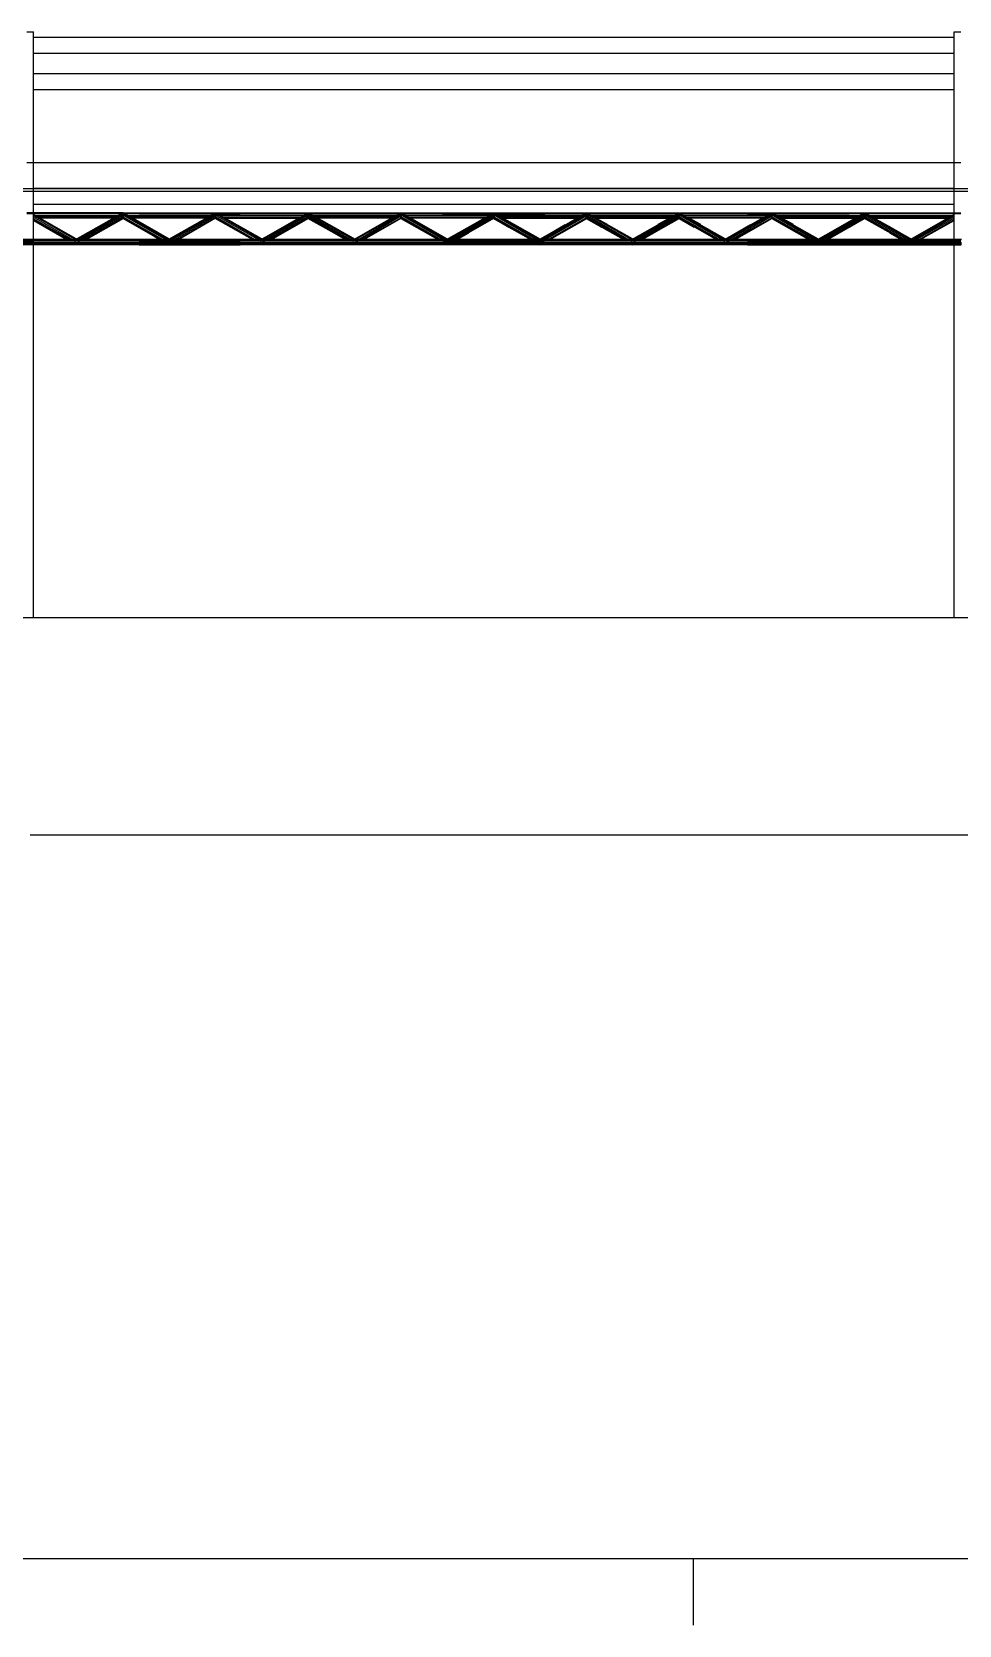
# Model space of a CAD drawing. Extents: x 0 to 5952, y 0 to 1070.
# Drawn here: x 690.9 to 823.1, y 0 to 227.3 of the extents above; entities that cross this region are included whole.
import ezdxf

# ---------------------------------------------------------------- set-up
doc = ezdxf.new("R2010")
doc.units = 0

msp = doc.modelspace()

# ---------------------------------------------------------------- linework, layer by layer
at = {"layer": 'ARQ_MARGEM PRANCHA', "color": 210}
msp.add_lwpolyline([(20.774632, 9.499956), (2458.854069, 9.499956)], dxfattribs=at)
at = {"layer": 'ARQ_VISTA', "color": 252}
msp.add_lwpolyline([(785.243827, 0.00005), (785.243827, 9.499956)], dxfattribs=at)
at = {"layer": 'COTA', "color": 13}
for points in [[(822.903937, 112.684577), (690.658315, 112.684577)], [(955.123655, 112.684577), (822.903937, 112.684577)]]:
    msp.add_lwpolyline(points, dxfattribs=at)
at = {"layer": 'LINVISTA', "color": 7}
for points in [[(690.166244, 227.304083), (691.1284, 227.304083)], [(691.1284, 143.714982), (691.1284, 227.304083)], [(822.417686, 143.714982), (822.417686, 227.304083)], [(822.417686, 227.304083), (823.379842, 227.304083)], [(691.1284, 226.540071), (822.417686, 226.540071)], [(691.1284, 224.25808), (822.417686, 224.25808)], [(691.1284, 221.362872), (822.417686, 221.362872)], [(691.1284, 219.090935), (822.417686, 219.090935)], [(691.1284, 205.027057), (822.417686, 205.027057)], [(691.1284, 202.745071), (822.417686, 202.745071)]]:
    msp.add_lwpolyline(points, dxfattribs=at)
at = {"layer": 'LINVISTA', "color": 13}
for points in [[(691.1284, 208.676228), (822.417686, 208.676228)], [(743.784068, 201.397997), (743.696597, 201.438209)], [(743.696597, 201.287415), (743.784068, 201.126567)], [(743.784068, 201.247206), (743.784068, 201.397997)], [(743.784068, 201.247206), (743.784068, 201.247206)], [(744.308868, 200.925513), (744.39634, 200.925513)]]:
    msp.add_lwpolyline(points, dxfattribs=at)
at = {"layer": 'LINVISTA', "color": 8}
for points in [[(703.898736, 201.47842), (690.166244, 201.47842)], [(690.166244, 201.438209), (823.379842, 201.438209)], [(823.379842, 201.327626), (690.166244, 201.327626)], [(697.338613, 197.668403), (691.1284, 201.247206)], [(691.1284, 201.247206), (697.513581, 197.628195)], [(697.251168, 197.587976), (691.1284, 201.126567)], [(691.1284, 201.126567), (697.16367, 197.708612)], [(691.1284, 201.126567), (716.494104, 201.126567)], [(697.076226, 197.427136), (691.1284, 200.885301)], [(691.1284, 200.644031), (696.376509, 197.668403)], [(696.11407, 197.668403), (691.1284, 200.483188)], [(691.1284, 200.453028), (695.939154, 197.668403)], [(691.1284, 200.412822), (695.851683, 197.668403)], [(691.6532, 200.925513), (702.849109, 200.925513)], [(691.915614, 200.76467), (702.586722, 200.76467)], [(702.499225, 200.724459), (692.003085, 200.724459)], [(693.664983, 199.809655), (692.003085, 200.724459)], [(703.723794, 201.397997), (697.076226, 197.628195)], [(703.898736, 201.438209), (697.251168, 197.668403)], [(697.338613, 197.587976), (703.986181, 201.397997)], [(697.338613, 197.708612), (703.37391, 201.126567)], [(704.073652, 201.247206), (697.513581, 197.427136)], [(698.213298, 197.668403), (704.073652, 201.046147)], [(703.986181, 200.845093), (698.475737, 197.668403)], [(698.650653, 197.668403), (703.986181, 200.724459)], [(703.898736, 200.684247), (701.712037, 199.457802)], [(702.93658, 200.925513), (703.111496, 200.925513)], [(703.723794, 201.397997), (703.636297, 201.287415)], [(703.636297, 201.287415), (703.636297, 201.247206)], [(703.636297, 201.046147), (709.584122, 197.668403)], [(703.898736, 201.438209), (703.723794, 201.397997)], [(703.723794, 201.247206), (703.811239, 201.397997)], [(710.371336, 197.427136), (703.723794, 201.247206)], [(709.321735, 197.668403), (703.723794, 200.845093)], [(703.811239, 201.397997), (703.986181, 201.438209)], [(703.811239, 201.397997), (710.458807, 197.587976)], [(703.811239, 200.724459), (709.146767, 197.668403)], [(703.898736, 201.47842), (730.313989, 201.47842)], [(703.986181, 201.397997), (703.898736, 201.438209)], [(703.898736, 200.76467), (703.898736, 200.76467)], [(703.986181, 200.724459), (703.898736, 200.76467)], [(704.16115, 201.397997), (703.986181, 201.438209)], [(710.546278, 197.668403), (703.986181, 201.438209)], [(703.986181, 201.438209), (704.073652, 201.397997)], [(703.986181, 201.397997), (704.073652, 201.247206)], [(704.073652, 201.397997), (710.633723, 197.628195)], [(704.16115, 201.397997), (704.16115, 201.247206)], [(704.248568, 201.327626), (704.16115, 201.397997)], [(710.371336, 197.708612), (704.423563, 201.126567)], [(704.773395, 200.925513), (704.598479, 200.925513)], [(716.144193, 200.925513), (704.86084, 200.925513)], [(705.123279, 200.76467), (715.794362, 200.76467)], [(715.706864, 200.724459), (705.210698, 200.724459)], [(709.059322, 198.58321), (705.298195, 200.724459)], [(706.17288, 201.438209), (720.605063, 201.438209)], [(706.17288, 201.327626), (720.605063, 201.327626)], [(717.018878, 201.438209), (710.371336, 197.668403)], [(710.371336, 197.628195), (716.93146, 201.397997)], [(710.546278, 197.628195), (717.106376, 201.397997)], [(717.281265, 201.287415), (710.633723, 197.507561)], [(717.281265, 201.086361), (711.333466, 197.668403)], [(711.68335, 197.668403), (717.193847, 200.885301)], [(717.106376, 200.724459), (711.858266, 197.668403)], [(716.843936, 201.287415), (716.93146, 201.397997)], [(716.93146, 201.397997), (717.018878, 201.438209)], [(717.018878, 201.397997), (716.93146, 201.247206)], [(716.93146, 201.247206), (723.579002, 197.427136)], [(742.909383, 201.126567), (716.93146, 201.126567)], [(717.018878, 201.397997), (717.193847, 201.438209)], [(717.018878, 201.438209), (717.106376, 201.397997)], [(723.666447, 197.587976), (717.018878, 201.397997)], [(717.018878, 200.965724), (722.704317, 197.668403)], [(717.018878, 200.925513), (717.106376, 200.925513)], [(717.018878, 200.804881), (722.529375, 197.668403)], [(717.106376, 200.76467), (717.018878, 200.76467)], [(722.354459, 197.668403), (717.018878, 200.684247)], [(717.106376, 201.47842), (717.106376, 200.76467)], [(717.106376, 201.397997), (717.281265, 201.287415)], [(717.193847, 200.724459), (717.106376, 200.804881)], [(717.193847, 201.438209), (723.753918, 197.668403)], [(717.281265, 201.397997), (717.193847, 201.438209)], [(717.281265, 201.397997), (717.368763, 201.247206)], [(723.928887, 197.628195), (717.281265, 201.397997)], [(717.368763, 201.126567), (717.281265, 201.287415)], [(717.368763, 201.247206), (717.368763, 201.247206)], [(723.666447, 197.708612), (717.631176, 201.126567)], [(717.893563, 200.925513), (717.981034, 200.925513)], [(718.156003, 200.925513), (729.264388, 200.925513)], [(729.002001, 200.76467), (718.418364, 200.76467)], [(718.418364, 200.724459), (729.002001, 200.724459)], [(730.139073, 201.397997), (723.579002, 197.628195)], [(730.226544, 201.438209), (723.666447, 197.668403)], [(723.753918, 197.587976), (730.40146, 201.397997)], [(723.753918, 197.708612), (729.789188, 201.126567)], [(730.488958, 201.247206), (723.928887, 197.427136)], [(724.628603, 197.668403), (730.488958, 201.046147)], [(730.488958, 200.845093), (724.89099, 197.668403)], [(725.065959, 197.668403), (730.40146, 200.724459)], [(729.43933, 200.925513), (729.614246, 200.925513)], [(730.226544, 201.438209), (730.139073, 201.397997)], [(730.226544, 201.397997), (730.139073, 201.247206)], [(730.139073, 201.287415), (730.139073, 201.397997)], [(730.139073, 201.247206), (730.139073, 201.287415)], [(730.139073, 201.247206), (736.786615, 197.427136)], [(730.139073, 201.046147), (735.999454, 197.668403)], [(735.737014, 197.668403), (730.139073, 200.845093)], [(730.226544, 201.397997), (730.40146, 201.438209)], [(730.40146, 201.397997), (730.226544, 201.438209)], [(736.874113, 197.587976), (730.226544, 201.397997)], [(730.226544, 200.724459), (735.649543, 197.668403)], [(730.313989, 200.76467), (730.313989, 201.47842)], [(730.40146, 200.724459), (730.313989, 200.76467)], [(730.40146, 200.76467), (730.313989, 200.76467)], [(730.40146, 201.47842), (756.816792, 201.47842)], [(730.40146, 201.438209), (730.488958, 201.397997)], [(737.049055, 197.668403), (730.40146, 201.438209)], [(730.40146, 201.397997), (730.488958, 201.247206)], [(730.488958, 201.397997), (737.136526, 197.628195)], [(730.576429, 201.247206), (730.488958, 201.397997)], [(730.576429, 201.247206), (730.576429, 201.247206)], [(736.874113, 197.708612), (730.838816, 201.126567)], [(731.188674, 200.925513), (731.101229, 200.925513)], [(742.472054, 200.925513), (731.363616, 200.925513)], [(731.626029, 200.76467), (742.297112, 200.76467)], [(742.122169, 200.724459), (731.713501, 200.724459)], [(736.786615, 197.628195), (743.434183, 201.397997)], [(743.434183, 201.438209), (736.874113, 197.668403)], [(736.961557, 197.628195), (743.609126, 201.397997)], [(737.136526, 197.507561), (743.696597, 201.287415)], [(743.696597, 201.086361), (737.836216, 197.668403)], [(738.098656, 197.668403), (743.696597, 200.885301)], [(743.609126, 200.724459), (738.273598, 197.668403)], [(743.434183, 201.397997), (743.346712, 201.287415)], [(743.434183, 201.397997), (743.434183, 201.438209)], [(743.521681, 201.438209), (743.434183, 201.397997)], [(743.609126, 201.397997), (743.434183, 201.438209)], [(743.434183, 201.247206), (743.521681, 201.397997)], [(749.994254, 197.427136), (743.434183, 201.247206)], [(769.324662, 201.126567), (743.434183, 201.126567)], [(743.521681, 200.925513), (743.434183, 200.925513)], [(743.521681, 200.76467), (743.521681, 201.47842)], [(743.521681, 201.397997), (743.609126, 201.438209)], [(743.521681, 201.397997), (750.081752, 197.587976)], [(743.521681, 200.965724), (749.207067, 197.668403)], [(743.521681, 200.804881), (743.609126, 200.724459)], [(748.94468, 197.668403), (743.521681, 200.804881)], [(743.521681, 200.76467), (743.521681, 200.76467)], [(743.521681, 200.684247), (748.857156, 197.668403)], [(748.769711, 197.668403), (743.521681, 200.684247)], [(743.609126, 201.438209), (750.256668, 197.668403)], [(743.609126, 201.438209), (743.784068, 201.397997)], [(743.609126, 201.397997), (743.696597, 201.287415)], [(743.784068, 201.397997), (750.344139, 197.628195)], [(750.081752, 197.708612), (744.046481, 201.126567)], [(744.571282, 200.925513), (755.767138, 200.925513)], [(744.833669, 200.76467), (755.504751, 200.76467)], [(755.41728, 200.724459), (744.921166, 200.724459)], [(749.46948, 201.438209), (764.076605, 201.438209)], [(749.46948, 201.327626), (764.076605, 201.327626)], [(756.641823, 201.397997), (749.994254, 197.628195)], [(756.729294, 201.438209), (750.169223, 197.668403)], [(750.169223, 197.748826), (755.41728, 200.724459)], [(750.256668, 197.587976), (756.90421, 201.397997)], [(750.256668, 197.708612), (756.291991, 201.126567)], [(756.991707, 201.247206), (750.344139, 197.427136)], [(756.991707, 201.046147), (751.043882, 197.668403)], [(751.306295, 197.668403), (756.90421, 200.845093)], [(756.816792, 200.724459), (751.481211, 197.668403)], [(755.94208, 200.925513), (756.029551, 200.925513)], [(756.554405, 201.287415), (756.641823, 201.397997)], [(756.554405, 201.247206), (756.554405, 201.287415)], [(756.554405, 201.046147), (762.414706, 197.668403)], [(756.641823, 201.397997), (756.729294, 201.438209)], [(756.641823, 201.247206), (756.729294, 201.397997)], [(763.201947, 197.427136), (756.641823, 201.247206)], [(762.15232, 197.668403), (756.641823, 200.845093)], [(756.641823, 200.724459), (762.064848, 197.668403)], [(756.729294, 201.438209), (756.90421, 201.397997)], [(756.729294, 201.397997), (756.816792, 201.438209)], [(763.289391, 197.587976), (756.729294, 201.397997)], [(756.816792, 201.47842), (783.232097, 201.47842)], [(756.816792, 200.76467), (756.816792, 201.47842)], [(756.816792, 201.438209), (756.991707, 201.397997)], [(763.464334, 197.668403), (756.816792, 201.438209)], [(756.816792, 200.724459), (756.816792, 200.76467)], [(756.816792, 200.76467), (756.816792, 200.76467)], [(756.816792, 200.684247), (758.915993, 199.457802)], [(756.90421, 201.438209), (756.991707, 201.397997)], [(756.90421, 201.397997), (756.991707, 201.247206)], [(756.991707, 201.397997), (757.079179, 201.247206)], [(756.991707, 201.397997), (763.551778, 197.628195)], [(757.079179, 201.247206), (757.079179, 201.247206)], [(757.341566, 201.126567), (763.289391, 197.708612)], [(757.691477, 200.925513), (757.516481, 200.925513)], [(768.974777, 200.925513), (757.778921, 200.925513)], [(768.624946, 200.76467), (758.041308, 200.76467)], [(758.128779, 200.724459), (768.624946, 200.724459)], [(769.936907, 201.438209), (763.289391, 197.668403)], [(763.289391, 197.628195), (769.762018, 201.397997)], [(763.464334, 197.628195), (770.024405, 201.397997)], [(770.199373, 201.287415), (763.551778, 197.507561)], [(770.111876, 201.086361), (764.164103, 197.668403)], [(764.513934, 197.668403), (770.111876, 200.885301)], [(770.024405, 200.76467), (764.688903, 197.668403)], [(764.776374, 197.668403), (770.024405, 200.684247)], [(769.762018, 201.397997), (769.936907, 201.438209)], [(769.849489, 201.397997), (769.762018, 201.287415)], [(769.936907, 201.438209), (769.849489, 201.397997)], [(769.849489, 201.247206), (769.936907, 201.397997)], [(769.849489, 201.247206), (776.40956, 197.427136)], [(795.827438, 201.126567), (769.849489, 201.126567)], [(769.849489, 200.925513), (770.024405, 200.925513)], [(770.024405, 201.438209), (769.936907, 201.397997)], [(769.936907, 201.438209), (770.024405, 201.397997)], [(769.936907, 201.397997), (776.584475, 197.587976)], [(775.622372, 197.668403), (769.936907, 200.965724)], [(770.024405, 200.724459), (769.936907, 200.804881)], [(769.936907, 200.804881), (775.447404, 197.668403)], [(770.024405, 200.76467), (769.936907, 200.76467)], [(769.936907, 200.684247), (772.123633, 199.457802)], [(775.272488, 197.668403), (769.936907, 200.684247)], [(770.024405, 200.76467), (770.024405, 201.47842)], [(770.024405, 201.438209), (770.199373, 201.397997)], [(776.672, 197.668403), (770.024405, 201.438209)], [(770.024405, 201.397997), (770.199373, 201.287415)], [(770.199373, 201.397997), (770.111876, 201.438209)], [(770.199373, 201.397997), (770.286818, 201.327626)], [(770.286818, 201.247206), (770.199373, 201.397997)], [(770.199373, 201.397997), (776.846915, 197.628195)], [(770.199373, 201.126567), (770.199373, 201.287415)], [(770.199373, 201.247206), (770.286818, 201.247206)], [(776.584475, 197.708612), (770.549205, 201.126567)], [(770.89909, 200.925513), (770.724174, 200.925513)], [(782.18247, 200.925513), (770.986561, 200.925513)], [(771.248948, 200.76467), (781.920056, 200.76467)], [(771.336445, 200.724459), (781.920056, 200.724459)], [(772.998318, 199.809655), (771.336445, 200.724459)], [(783.057128, 201.397997), (776.40956, 197.628195)], [(776.584475, 197.668403), (783.232097, 201.438209)], [(776.672, 197.587976), (783.319542, 201.397997)], [(776.672, 197.708612), (782.70727, 201.126567)], [(783.407013, 201.247206), (776.846915, 197.427136)], [(783.407013, 201.046147), (777.546632, 197.668403)], [(777.809071, 197.668403), (783.319542, 200.845093)], [(783.319542, 200.724459), (777.983987, 197.668403)], [(781.832585, 200.724459), (780.170713, 199.809655)], [(781.832585, 200.724459), (780.782984, 200.13134)], [(781.045398, 199.457802), (783.232097, 200.684247)], [(782.444857, 200.925513), (782.269941, 200.925513)], [(782.969657, 201.287415), (783.057128, 201.397997)], [(782.969657, 201.247206), (782.969657, 201.287415)], [(788.917456, 197.668403), (782.969657, 201.046147)], [(783.057128, 201.397997), (783.232097, 201.438209)], [(783.057128, 201.247206), (783.232097, 201.397997)], [(789.704697, 197.427136), (783.057128, 201.247206)], [(783.057128, 200.845093), (788.655096, 197.668403)], [(788.480127, 197.668403), (783.144626, 200.724459)], [(783.232097, 201.47842), (783.232097, 200.76467)], [(783.232097, 201.397997), (783.319542, 201.438209)], [(783.232097, 201.438209), (783.319542, 201.397997)], [(783.232097, 201.397997), (789.792141, 197.587976)], [(783.232097, 200.684247), (785.331325, 199.457802)], [(783.319542, 201.47842), (823.379842, 201.47842)], [(783.407013, 201.397997), (783.319542, 201.438209)], [(783.319542, 201.438209), (789.967084, 197.668403)], [(783.319542, 201.438209), (783.407013, 201.397997)], [(783.319542, 201.397997), (783.407013, 201.247206)], [(783.407013, 201.397997), (783.581929, 201.327626)], [(783.494484, 201.247206), (783.407013, 201.397997)], [(783.407013, 201.397997), (790.054528, 197.628195)], [(783.407013, 201.247206), (783.494484, 201.247206)], [(789.792141, 197.708612), (783.756897, 201.126567)], [(783.931813, 200.925513), (784.106755, 200.925513)], [(784.194227, 200.925513), (795.390083, 200.925513)], [(784.456613, 200.76467), (795.127696, 200.76467)], [(795.040198, 200.724459), (784.544085, 200.724459)], [(786.293455, 199.809655), (784.631556, 200.724459)], [(789.704697, 197.628195), (796.264794, 201.397997)], [(796.352239, 201.438209), (789.792141, 197.668403)], [(789.879639, 197.628195), (796.43971, 201.397997)], [(796.614652, 201.287415), (789.967084, 197.507561)], [(796.614652, 201.086361), (790.666826, 197.668403)], [(790.929213, 197.668403), (796.614652, 200.845093)], [(796.43971, 200.724459), (791.1916, 197.668403)], [(791.1916, 197.668403), (796.43971, 200.684247)], [(792.941023, 201.438209), (807.46065, 201.438209)], [(792.941023, 201.327626), (792.941023, 201.327626)], [(792.941023, 201.327626), (807.46065, 201.327626)], [(796.352239, 201.397997), (796.177349, 201.287415)], [(796.264794, 201.397997), (796.352239, 201.438209)], [(796.264794, 201.247206), (796.43971, 201.397997)], [(802.912363, 197.427136), (796.264794, 201.247206)], [(796.43971, 201.438209), (796.352239, 201.397997)], [(796.352239, 201.438209), (796.43971, 201.397997)], [(796.352239, 201.126567), (822.24277, 201.126567)], [(802.125149, 197.668403), (796.352239, 200.965724)], [(796.352239, 200.925513), (796.43971, 200.925513)], [(796.43971, 200.76467), (796.43971, 201.47842)], [(796.43971, 201.397997), (796.527181, 201.438209)], [(796.43971, 201.397997), (802.999807, 197.587976)], [(796.43971, 201.397997), (796.614652, 201.287415)], [(796.43971, 200.76467), (801.862735, 197.668403)], [(801.687793, 197.668403), (796.43971, 200.684247)], [(796.43971, 200.684247), (801.687793, 197.668403)], [(796.527181, 201.438209), (803.087278, 197.668403)], [(796.527181, 201.438209), (796.614652, 201.397997)], [(796.702123, 201.397997), (796.614652, 201.438209)], [(796.614652, 201.397997), (803.262221, 197.628195)], [(796.614652, 201.287415), (796.702123, 201.126567)], [(796.702123, 201.397997), (796.789594, 201.327626)], [(796.702123, 201.247206), (796.702123, 201.397997)], [(796.702123, 201.247206), (796.702123, 201.247206)], [(802.912363, 197.708612), (796.96451, 201.126567)], [(797.314421, 200.925513), (797.226924, 200.925513)], [(808.597748, 200.925513), (797.489337, 200.925513)], [(808.335362, 200.76467), (797.751724, 200.76467)], [(797.751724, 200.724459), (808.335362, 200.724459)], [(799.501094, 199.809655), (797.839195, 200.724459)], [(802.912363, 197.628195), (809.472433, 201.397997)], [(809.647376, 201.438209), (802.999807, 197.668403)], [(803.087278, 197.708612), (809.122549, 201.126567)], [(803.174749, 197.587976), (809.73482, 201.397997)], [(809.822318, 201.247206), (803.262221, 197.427136)], [(809.822318, 201.046147), (803.961963, 197.668403)], [(809.822318, 200.845093), (804.22435, 197.668403)], [(804.399319, 197.668403), (809.73482, 200.724459)], [(809.647376, 200.684247), (807.548148, 199.457802)], [(808.94766, 200.925513), (808.772717, 200.925513)], [(809.647376, 201.438209), (809.472433, 201.397997)], [(809.472433, 201.397997), (809.472433, 201.287415)], [(809.472433, 201.247206), (809.559905, 201.397997)], [(809.472433, 201.287415), (809.472433, 201.247206)], [(816.119975, 197.427136), (809.472433, 201.247206)], [(809.472433, 201.046147), (815.332762, 197.668403)], [(815.070348, 197.668403), (809.472433, 200.845093)], [(809.559905, 201.397997), (809.73482, 201.438209)], [(816.207447, 197.587976), (809.559905, 201.397997)], [(814.982904, 197.668403), (809.559905, 200.724459)], [(809.647376, 201.438209), (809.73482, 201.397997)], [(809.647376, 200.925513), (809.73482, 200.925513)], [(809.73482, 200.76467), (809.647376, 200.76467)], [(809.647376, 200.76467), (809.73482, 200.724459)], [(809.73482, 200.76467), (809.73482, 201.47842)], [(809.73482, 201.438209), (816.382389, 197.668403)], [(809.822318, 201.397997), (809.73482, 201.438209)], [(809.73482, 201.397997), (809.822318, 201.247206)], [(809.822318, 201.438209), (809.909789, 201.397997)], [(816.46986, 197.628195), (809.822318, 201.397997)], [(809.909789, 201.397997), (809.909789, 201.247206)], [(809.909789, 201.397997), (809.997207, 201.327626)], [(810.172123, 201.126567), (816.207447, 197.708612)], [(810.434563, 200.925513), (810.522034, 200.925513)], [(810.696976, 200.925513), (821.892885, 200.925513)], [(821.543001, 200.76467), (810.95939, 200.76467)], [(810.95939, 200.724459), (821.543001, 200.724459)], [(814.807961, 198.58321), (811.046861, 200.724459)], [(822.417686, 201.247206), (816.119975, 197.628195)], [(822.417686, 201.247206), (816.207447, 197.668403)], [(816.382389, 197.628195), (822.417686, 201.126567)], [(822.417686, 200.965724), (816.46986, 197.507561)], [(822.417686, 200.724459), (817.082132, 197.668403)], [(817.432043, 197.668403), (822.417686, 200.5234)], [(822.417686, 200.453028), (817.606932, 197.668403)], [(817.606932, 197.668403), (822.417686, 200.412822)], [(697.251168, 197.748826), (699.437841, 198.935058)], [(707.397397, 199.538225), (710.546278, 197.748826)], [(709.059322, 197.668403), (707.484894, 198.623421)], [(722.354459, 197.668403), (720.69256, 198.623421)], [(721.567219, 198.935058), (723.753918, 197.748826)], [(723.666447, 197.748826), (725.853146, 198.935058)], [(726.727804, 198.623421), (725.065959, 197.668403)], [(735.562072, 197.668403), (733.9002, 198.623421)], [(734.774858, 198.935058), (736.874113, 197.748826)], [(750.169223, 197.748826), (747.982498, 198.935058)], [(751.568656, 197.668403), (753.230581, 198.623421)], [(761.277635, 198.935058), (763.376863, 197.748826)], [(763.376863, 197.748826), (766.963047, 199.809655)], [(789.792141, 197.748826), (793.378326, 199.809655)], [(794.253011, 199.457802), (791.1916, 197.668403)], [(805.186506, 198.935058), (803.087278, 197.748826)], [(816.294918, 197.748826), (813.146063, 199.538225)], [(813.233534, 198.623421), (814.895432, 197.668403)], [(558.964429, 197.668403), (691.215844, 197.668403)], [(691.1284, 197.628195), (558.964429, 197.628195)], [(558.964429, 197.467349), (691.1284, 197.467349)], [(691.1284, 197.26629), (558.964429, 197.26629)], [(558.964429, 197.065236), (691.1284, 197.065236)], [(691.1284, 196.954654), (558.964429, 196.954654)], [(691.1284, 196.91444), (558.964429, 196.91444)], [(691.215844, 197.668403), (660.689607, 197.668403)], [(691.1284, 197.628195), (660.689607, 197.628195)], [(691.1284, 197.467349), (660.689607, 197.467349)], [(691.1284, 197.26629), (660.689607, 197.26629)], [(691.1284, 197.065236), (660.689607, 197.065236)], [(691.1284, 196.954654), (660.689607, 196.954654)], [(691.1284, 196.91444), (660.689607, 196.91444)], [(823.467313, 197.668403), (691.1284, 197.668403)], [(691.1284, 197.628195), (823.379842, 197.628195)], [(823.379842, 197.467349), (691.1284, 197.467349)], [(691.1284, 197.26629), (823.467313, 197.26629)], [(823.467313, 197.065236), (691.1284, 197.065236)], [(691.1284, 196.954654), (823.467313, 196.954654)], [(823.379842, 196.91444), (691.1284, 196.91444)], [(697.076226, 197.628195), (697.251168, 197.668403)], [(697.251168, 197.587976), (697.076226, 197.427136)], [(697.076226, 197.26629), (697.076226, 197.427136)], [(697.076226, 197.105445), (697.076226, 197.26629)], [(697.076226, 196.984811), (697.076226, 197.105445)], [(697.251168, 196.954654), (697.076226, 196.984827)], [(697.16367, 197.628195), (697.338613, 197.668403)], [(697.251168, 196.91444), (697.16367, 196.954654)], [(697.251168, 197.708612), (697.251168, 197.668403)], [(697.251168, 197.668403), (697.338613, 197.587976)], [(697.251168, 197.587976), (697.338613, 197.668403)], [(697.42611, 196.954654), (697.251168, 196.91444)], [(697.338613, 197.668403), (697.513581, 197.628195)], [(697.513581, 197.427136), (697.338613, 197.587976)], [(697.513581, 196.984811), (697.338613, 196.954643)], [(697.601, 197.065236), (697.42611, 196.954654)], [(697.513581, 197.628195), (697.601, 197.467349)], [(697.513581, 197.427136), (697.513581, 197.26629)], [(697.513581, 197.26629), (697.513581, 197.105445)], [(697.513581, 197.105445), (697.513581, 196.984811)], [(697.601, 197.467349), (697.601, 197.26629)], [(697.601, 197.26629), (697.601, 197.065236)], [(706.17288, 197.668403), (720.605063, 197.668403)], [(706.17288, 197.628195), (720.605063, 197.628195)], [(706.17288, 197.467349), (720.605063, 197.467349)], [(706.17288, 197.26629), (720.605063, 197.26629)], [(706.17288, 197.065236), (720.605063, 197.065236)], [(706.17288, 196.954654), (720.605063, 196.954654)], [(706.17288, 196.91444), (720.605063, 196.91444)], [(710.371336, 197.668403), (710.283839, 197.587976)], [(710.283839, 197.26629), (710.371336, 197.427136)], [(710.283839, 197.105445), (710.283839, 197.26629)], [(710.371336, 196.984811), (710.283839, 197.105445)], [(710.371336, 197.668403), (710.546278, 197.628195)], [(710.458807, 197.587976), (710.371336, 197.427136)], [(710.458807, 196.954654), (710.371336, 196.984827)], [(710.546278, 196.91444), (710.371336, 196.954654)], [(710.546278, 197.668403), (710.458807, 197.587976)], [(710.546278, 197.668403), (710.721194, 197.628195)], [(710.633723, 197.628195), (710.546278, 197.668403)], [(710.633723, 197.507561), (710.546278, 197.628195)], [(710.633723, 196.954654), (710.546278, 196.91444)], [(710.633723, 197.507561), (710.721194, 197.306502)], [(710.721194, 197.065236), (710.633723, 196.954654)], [(710.721194, 196.984811), (710.633723, 196.954643)], [(710.721194, 197.628195), (710.808665, 197.467349)], [(710.721194, 197.306502), (710.983608, 197.467349)], [(710.721194, 197.306502), (710.721194, 197.145659)], [(710.89611, 197.26629), (710.721194, 197.065236)], [(710.721194, 197.145659), (710.721194, 196.984811)], [(710.721194, 196.984811), (710.808665, 197.065236)], [(710.808665, 197.467349), (710.89611, 197.26629)], [(723.491531, 197.26629), (723.666447, 197.587976)], [(723.491531, 197.105445), (723.491531, 197.26629)], [(723.579002, 196.984811), (723.491531, 197.105445)], [(723.579002, 197.628195), (723.666447, 197.668403)], [(723.666447, 196.954654), (723.579002, 196.984827)], [(723.666447, 197.668403), (723.666447, 197.708612)], [(723.666447, 197.668403), (723.753918, 197.587976)], [(723.666447, 197.587976), (723.753918, 197.668403)], [(723.753918, 196.91444), (723.666447, 196.954654)], [(723.753918, 197.668403), (723.753918, 197.708612)], [(723.753918, 197.668403), (723.928887, 197.628195)], [(723.753918, 197.668403), (723.928887, 197.628195)], [(724.016331, 197.26629), (723.753918, 197.587976)], [(723.928887, 196.984811), (723.753918, 196.954643)], [(723.928887, 196.954654), (723.753918, 196.91444)], [(723.928887, 197.628195), (724.016331, 197.467349)], [(724.016331, 197.105445), (723.928887, 196.984811)], [(724.016331, 197.065236), (723.928887, 196.954654)], [(724.016331, 197.467349), (724.016331, 197.26629)], [(724.016331, 197.26629), (724.016331, 197.105445)], [(724.016331, 197.26629), (724.016331, 197.065236)], [(736.699144, 197.26629), (736.786615, 197.427136)], [(736.699144, 197.105445), (736.699144, 197.26629)], [(736.786615, 196.984811), (736.699144, 197.105445)], [(736.786615, 197.587976), (736.874113, 197.668403)], [(736.786615, 197.427136), (736.874113, 197.587976)], [(736.786615, 196.984811), (736.874113, 196.954643)], [(736.874113, 196.91444), (736.786615, 196.954654)], [(736.874113, 197.668403), (736.961557, 197.628195)], [(736.874113, 197.587976), (737.049055, 197.668403)], [(737.136526, 196.954654), (736.874113, 196.91444)], [(736.961557, 197.668403), (737.136526, 197.628195)], [(737.136526, 197.507561), (736.961557, 197.628195)], [(737.136526, 197.628195), (737.049055, 197.668403)], [(737.136526, 196.984811), (737.049055, 196.954643)], [(737.136526, 197.628195), (737.311442, 197.467349)], [(737.136526, 197.306502), (737.136526, 197.507561)], [(737.398887, 197.467349), (737.136526, 197.306502)], [(737.136526, 197.306502), (737.223971, 197.145659)], [(737.223971, 197.145659), (737.136526, 196.984811)], [(737.136526, 196.984811), (737.311442, 197.065236)], [(737.223971, 197.065236), (737.136526, 196.954654)], [(737.311442, 197.26629), (737.223971, 197.065236)], [(737.311442, 197.467349), (737.311442, 197.26629)], [(763.989134, 197.668403), (749.556925, 197.668403)], [(763.989134, 197.628195), (749.556925, 197.628195)], [(763.989134, 197.467349), (749.556925, 197.467349)], [(763.989134, 197.26629), (749.556925, 197.26629)], [(763.989134, 197.065236), (749.556925, 197.065236)], [(763.989134, 196.954654), (749.556925, 196.954654)], [(763.989134, 196.91444), (749.556925, 196.91444)], [(749.90681, 197.26629), (749.994254, 197.427136)], [(749.90681, 197.105445), (749.90681, 197.26629)], [(749.994254, 196.984811), (749.90681, 197.105445)], [(750.169223, 197.668403), (749.994254, 197.628195)], [(749.994254, 197.628195), (750.169223, 197.668403)], [(750.081752, 197.587976), (749.994254, 197.427136)], [(749.994254, 196.984811), (750.169223, 196.954643)], [(750.169223, 196.91444), (749.994254, 196.954654)], [(750.081752, 197.587976), (750.256668, 197.668403)], [(750.169223, 197.668403), (750.169223, 197.708612)], [(750.344139, 197.628195), (750.169223, 197.668403)], [(750.169223, 197.668403), (750.256668, 197.587976)], [(750.344139, 196.954654), (750.169223, 196.91444)], [(750.256668, 197.668403), (750.344139, 197.628195)], [(750.344139, 197.427136), (750.256668, 197.587976)], [(750.344139, 196.984811), (750.256668, 196.954643)], [(750.344139, 197.628195), (750.519081, 197.467349)], [(750.344139, 197.427136), (750.431584, 197.26629)], [(750.431584, 197.105445), (750.344139, 196.984811)], [(750.431584, 197.065236), (750.344139, 196.954654)], [(750.519081, 197.26629), (750.431584, 197.065236)], [(750.431584, 197.26629), (750.431584, 197.105445)], [(750.519081, 197.467349), (750.519081, 197.26629)], [(763.289391, 197.668403), (763.201947, 197.587976)], [(763.289391, 197.587976), (763.201947, 197.427136)], [(763.201947, 197.427136), (763.201947, 197.26629)], [(763.201947, 197.26629), (763.201947, 197.105445)], [(763.201947, 197.105445), (763.201947, 196.984811)], [(763.201947, 196.984811), (763.376863, 196.954643)], [(763.289391, 197.587976), (763.464334, 197.668403)], [(763.289391, 197.668403), (763.464334, 197.628195)], [(763.464334, 197.668403), (763.289391, 197.628195)], [(763.289391, 196.954654), (763.376863, 196.91444)], [(763.376863, 196.91444), (763.551778, 196.954654)], [(763.551778, 197.628195), (763.464334, 197.668403)], [(763.551778, 197.628195), (763.464334, 197.668403)], [(763.464334, 197.628195), (763.551778, 197.507561)], [(763.639276, 197.467349), (763.551778, 197.628195)], [(763.551778, 197.507561), (763.639276, 197.306502)], [(763.639276, 197.145659), (763.551778, 196.984811)], [(763.551778, 196.954654), (763.639276, 197.065236)], [(763.639276, 197.306502), (763.901689, 197.467349)], [(763.726747, 197.26629), (763.639276, 197.467349)], [(763.639276, 197.306502), (763.639276, 197.145659)], [(763.639276, 197.065236), (763.726747, 197.26629)], [(776.40956, 197.628195), (776.584475, 197.668403)], [(776.584475, 197.587976), (776.40956, 197.427136)], [(776.40956, 197.427136), (776.40956, 197.26629)], [(776.40956, 197.26629), (776.40956, 197.105445)], [(776.40956, 197.105445), (776.40956, 196.984811)], [(776.40956, 196.984811), (776.584475, 196.954643)], [(776.672, 197.668403), (776.497057, 197.628195)], [(776.497057, 196.954654), (776.584475, 196.91444)], [(776.584475, 197.668403), (776.584475, 197.708612)], [(776.584475, 197.668403), (776.584475, 197.668403)], [(776.672, 197.587976), (776.584475, 197.668403)], [(776.584475, 197.587976), (776.672, 197.668403)], [(776.584475, 196.91444), (776.759444, 196.954654)], [(776.672, 197.668403), (776.672, 197.708612)], [(776.846915, 197.628195), (776.672, 197.668403)], [(776.846915, 197.628195), (776.672, 197.668403)], [(776.846915, 197.427136), (776.672, 197.587976)], [(776.846915, 196.984811), (776.672, 196.954643)], [(776.759444, 196.954654), (776.934387, 197.065236)], [(776.934387, 197.467349), (776.846915, 197.628195)], [(776.846915, 197.26629), (776.846915, 197.427136)], [(776.846915, 197.26629), (776.846915, 197.105445)], [(776.846915, 197.105445), (776.846915, 196.984811)], [(776.934387, 197.26629), (776.934387, 197.467349)], [(776.934387, 197.065236), (776.934387, 197.26629)], [(789.617226, 197.26629), (789.704697, 197.427136)], [(789.617226, 197.105445), (789.617226, 197.26629)], [(789.704697, 196.984811), (789.617226, 197.105445)], [(789.704697, 197.587976), (789.792141, 197.668403)], [(789.879639, 197.668403), (789.704697, 197.628195)], [(789.792141, 197.587976), (789.704697, 197.427136)], [(789.792141, 196.954654), (789.704697, 196.984827)], [(789.792141, 196.91444), (789.704697, 196.954654)], [(789.967084, 197.668403), (789.792141, 197.587976)], [(789.792141, 197.668403), (789.879639, 197.628195)], [(789.967084, 196.954654), (789.792141, 196.91444)], [(790.054528, 197.628195), (789.879639, 197.668403)], [(789.967084, 197.507561), (789.879639, 197.628195)], [(789.967084, 197.668403), (790.054528, 197.628195)], [(789.967084, 197.507561), (790.054528, 197.306502)], [(790.142026, 197.065236), (789.967084, 196.954654)], [(790.054528, 196.984811), (789.967084, 196.954643)], [(790.054528, 197.628195), (790.142026, 197.467349)], [(790.054528, 197.306502), (790.316942, 197.467349)], [(790.054528, 197.306502), (790.054528, 197.145659)], [(790.054528, 197.145659), (790.054528, 196.984811)], [(790.142026, 197.467349), (790.229497, 197.26629)], [(790.229497, 197.26629), (790.142026, 197.065236)], [(792.941023, 197.668403), (823.467313, 197.668403)], [(792.941023, 197.628195), (823.379842, 197.628195)], [(792.941023, 197.467349), (823.379842, 197.467349)], [(792.941023, 197.26629), (823.467313, 197.26629)], [(792.941023, 197.065236), (823.467313, 197.065236)], [(792.941023, 196.954654), (823.467313, 196.954654)], [(792.941023, 196.91444), (823.379842, 196.91444)], [(802.824891, 197.26629), (802.912363, 197.427136)], [(802.824891, 197.105445), (802.824891, 197.26629)], [(802.912363, 196.984811), (802.824891, 197.105445)], [(803.087278, 197.668403), (802.912363, 197.628195)], [(802.999807, 197.668403), (802.912363, 197.628195)], [(802.999807, 197.587976), (802.912363, 197.427136)], [(802.999807, 196.954654), (802.912363, 196.984827)], [(803.087278, 196.91444), (802.912363, 196.954654)], [(802.999807, 197.668403), (802.999807, 197.708612)], [(802.999807, 197.587976), (803.087278, 197.668403)], [(802.999807, 197.668403), (803.174749, 197.587976)], [(803.087278, 197.668403), (803.262221, 197.628195)], [(803.262221, 196.984811), (803.087278, 196.954643)], [(803.174749, 196.954654), (803.087278, 196.91444)], [(803.262221, 197.427136), (803.174749, 197.587976)], [(803.349692, 197.065236), (803.174749, 196.954654)], [(803.262221, 197.628195), (803.349692, 197.467349)], [(803.262221, 197.427136), (803.349692, 197.26629)], [(803.349692, 197.105445), (803.262221, 196.984811)], [(803.349692, 197.467349), (803.437163, 197.26629)], [(803.437163, 197.26629), (803.349692, 197.065236)], [(803.349692, 197.26629), (803.349692, 197.105445)], [(816.119975, 197.587976), (816.207447, 197.668403)], [(816.207447, 197.587976), (816.119975, 197.427136)], [(816.119975, 197.26629), (816.119975, 197.427136)], [(816.119975, 197.105445), (816.119975, 197.26629)], [(816.119975, 196.984811), (816.119975, 197.105445)], [(816.207447, 196.954654), (816.119975, 196.984827)], [(816.207447, 197.587976), (816.382389, 197.668403)], [(816.207447, 197.668403), (816.382389, 197.628195)], [(816.294918, 196.91444), (816.207447, 196.954654)], [(816.46986, 196.954654), (816.294918, 196.91444)], [(816.382389, 197.668403), (816.46986, 197.628195)], [(816.382389, 197.668403), (816.46986, 197.628195)], [(816.46986, 197.507561), (816.382389, 197.628195)], [(816.46986, 196.984811), (816.382389, 196.954643)], [(816.46986, 197.628195), (816.557305, 197.467349)], [(816.46986, 197.507561), (816.557305, 197.306502)], [(816.557305, 197.145659), (816.46986, 196.984811)], [(816.46986, 196.984811), (816.557305, 197.065236)], [(816.557305, 197.065236), (816.46986, 196.954654)], [(816.557305, 197.306502), (816.819745, 197.467349)], [(816.557305, 197.467349), (816.644776, 197.26629)], [(816.557305, 197.306502), (816.557305, 197.145659)], [(816.644776, 197.26629), (816.557305, 197.065236)]]:
    msp.add_lwpolyline(points, dxfattribs=at)
at = {"layer": 'LINVISTA', "color": 210}
msp.add_lwpolyline([(1036.449458, 143.714479), (482.335001, 143.714479)], dxfattribs=at)
at = {"layer": 'PROJEÃ\x87Ã\x83O', "color": 7}
for points in [[(690.166244, 208.676228), (691.1284, 208.676228)], [(822.417686, 208.676228), (823.379842, 208.676228)], [(557.914828, 204.966746), (955.631258, 204.966746)], [(557.914828, 204.584735), (955.631258, 204.584735)]]:
    msp.add_lwpolyline(points, dxfattribs=at)

doc.saveas('drawing.dxf')
